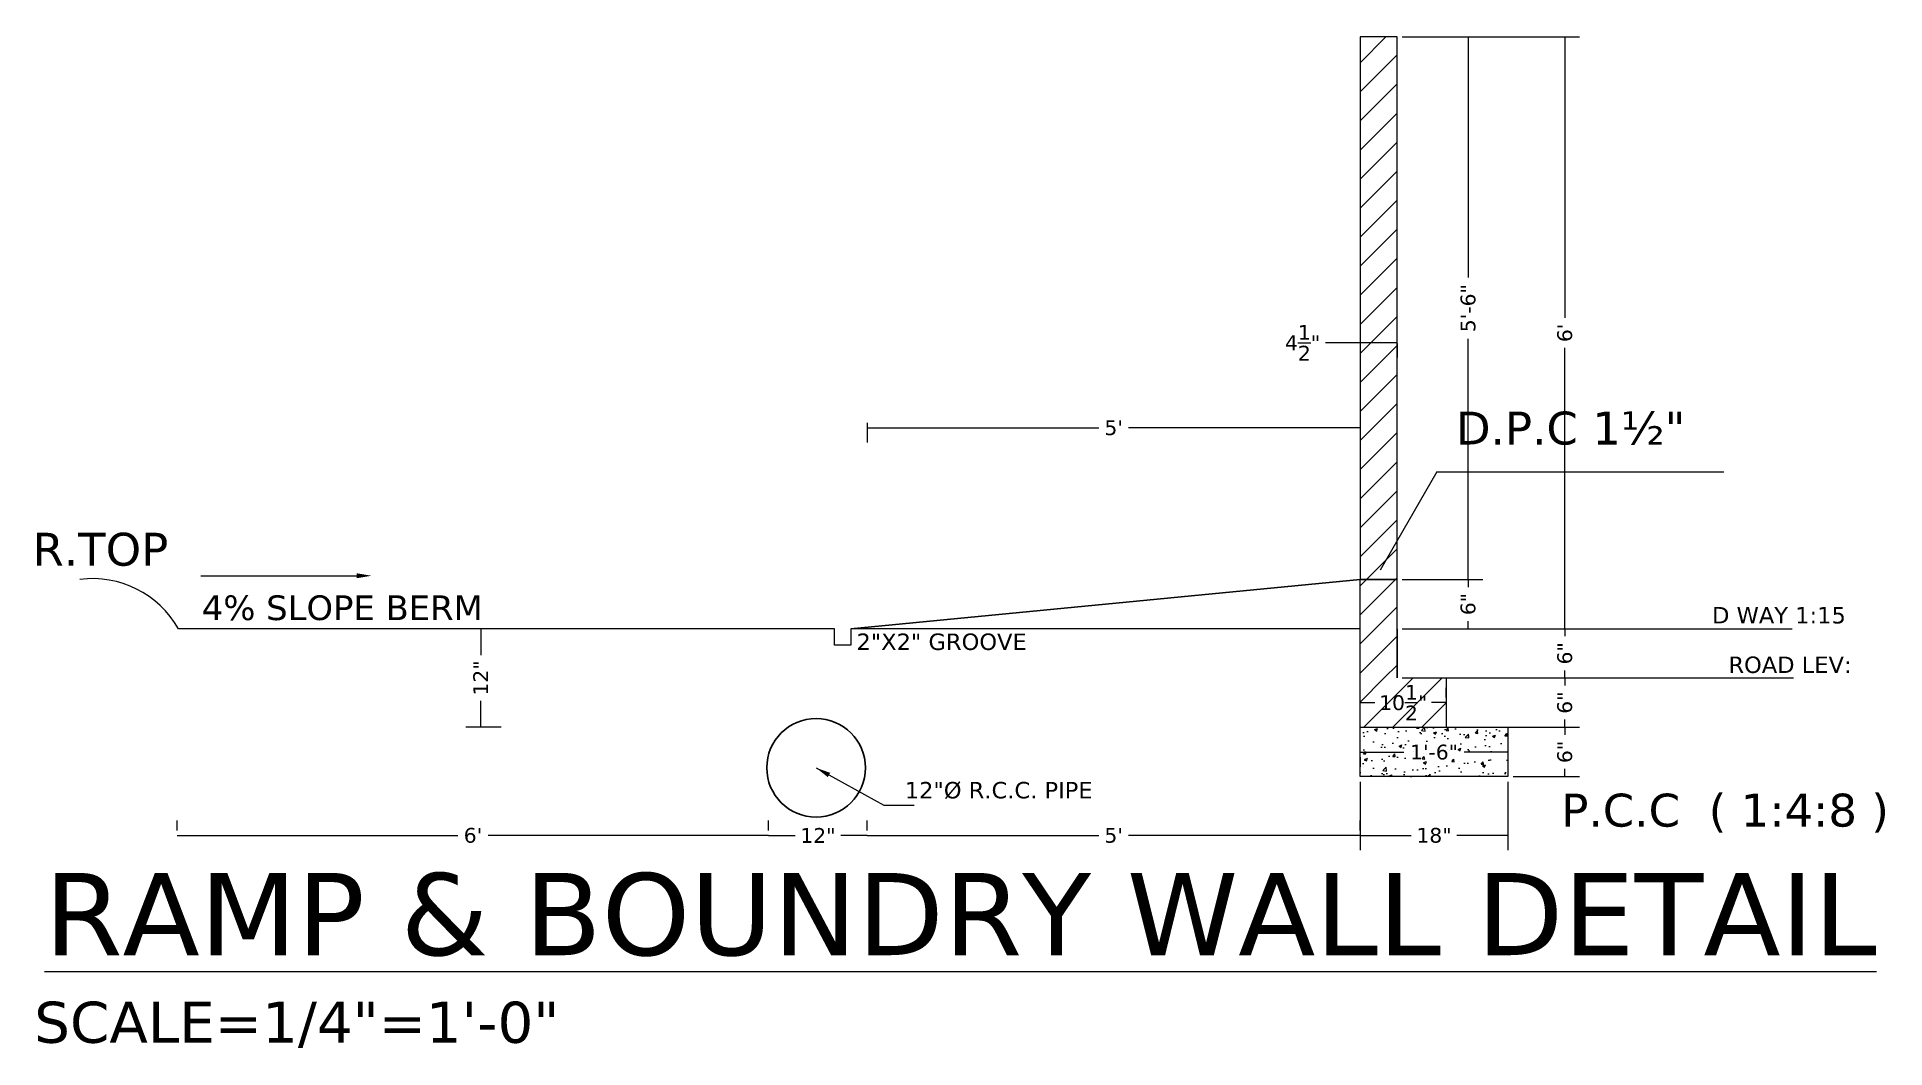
# Model space of a CAD drawing. Header units: inches. Extents: x -149 to 76, y -30 to 93.
import ezdxf

# ---------------------------------------------------------------- set-up
doc = ezdxf.new("R2010")
doc.units = ezdxf.units.IN
doc.header["$MEASUREMENT"] = 0
doc.styles.get("Standard").update_dxf_attribs({"font": 'verdana.ttf'})
doc.dimstyles.get("Standard").update_dxf_attribs({"dimscale": 10, "dimtxt": 0.18, "dimasz": 0.18, "dimexe": 0.18, "dimexo": 0.0625, "dimgap": 0.09, "dimtad": 0, "dimdec": 1, "dimzin": 0, "dimdsep": 46, "dimlunit": 4, "dimtxsty": 'Standard', "dimblk": 'NONE', "dimcen": 0.09, "dimadec": 0, "dimazin": 0, "dimtfac": 1, "dimtdec": 1, "dimtofl": 0, "dimtmove": 0, "dimatfit": 3, "dimfxl": 1, "dimtolj": 1, "dimtzin": 0, "dimarcsym": 0})

# ---------------------------------------------------------------- blocks, each defined once
blk = doc.blocks.new('*D1')
at = {"color": 0, "lineweight": -2, "transparency": 16777216}
for p, q in [((12.56, 6.46), (17.89, 6.46)), ((12.56, 5.87), (12.56, 4.66)), ((30.56, 6.46), (25.23, 6.46)), ((30.56, 5.87), (30.56, 4.66))]:
    blk.add_line(p, q, dxfattribs=at)
at = {"layer": 'Defpoints', "color": 0, "transparency": 16777216}
for p in [(12.56, 6.49), (30.56, 6.49), (30.56, 6.46)]:
    blk.add_point(p, dxfattribs=at)
at = {"color": 0, "transparency": 16777216, "insert": (21.56, 6.46), "char_height": 1.8, "attachment_point": 5}
blk.add_mtext('\\A1;1\'-6"', dxfattribs=at)
blk = doc.blocks.new('_None')
blk = doc.blocks.new('*D2')
at = {"color": 0, "lineweight": -2, "transparency": 16777216}
for p, q in [((12.56, 13.12), (12.56, 14.29)), ((23.06, 13.12), (23.06, 14.29)), ((12.56, 12.49), (14.35, 12.49)), ((23.06, 12.49), (21.27, 12.49))]:
    blk.add_line(p, q, dxfattribs=at)
at = {"layer": 'Defpoints', "color": 0, "transparency": 16777216}
for p in [(12.56, 12.49), (23.06, 12.49), (23.06, 12.49)]:
    blk.add_point(p, dxfattribs=at)
at = {"color": 0, "transparency": 16777216, "insert": (17.81, 12.49), "char_height": 1.8, "attachment_point": 5}
blk.add_mtext('\\A1;10{\\H1x;\\S1/2;}"', dxfattribs=at)
blk = doc.blocks.new('*D3')
at = {"color": 0, "lineweight": -2, "transparency": 16777216}
for p, q in [((31.18, 9.49), (39.28, 9.49)), ((37.48, 9.49), (37.48, 8.56)), ((31.18, 3.49), (39.28, 3.49)), ((37.48, 3.49), (37.48, 4.42))]:
    blk.add_line(p, q, dxfattribs=at)
at = {"layer": 'Defpoints', "color": 0, "transparency": 16777216}
for p in [(30.56, 9.49), (37.48, 9.49), (30.56, 3.49)]:
    blk.add_point(p, dxfattribs=at)
at = {"color": 0, "transparency": 16777216, "insert": (37.48, 6.49), "char_height": 1.8, "attachment_point": 5, "rotation": 90}
blk.add_mtext('\\A1;6"', dxfattribs=at)
blk = doc.blocks.new('*D4')
at = {"color": 0, "lineweight": -2, "transparency": 16777216}
for p, q in [((23.68, 15.49), (39.28, 15.49)), ((37.48, 15.49), (37.48, 14.56)), ((23.68, 9.49), (39.28, 9.49)), ((37.48, 9.49), (37.48, 10.42))]:
    blk.add_line(p, q, dxfattribs=at)
at = {"layer": 'Defpoints', "color": 0, "transparency": 16777216}
for p in [(23.06, 15.49), (37.48, 15.49), (23.06, 9.49)]:
    blk.add_point(p, dxfattribs=at)
at = {"color": 0, "transparency": 16777216, "insert": (37.48, 12.49), "char_height": 1.8, "attachment_point": 5, "rotation": 90}
blk.add_mtext('\\A1;6"', dxfattribs=at)
blk = doc.blocks.new('*D6')
at = {"color": 0, "lineweight": -2, "transparency": 16777216}
for p, q in [((17.68, 21.49), (39.28, 21.49)), ((37.48, 21.49), (37.48, 20.56)), ((37.48, 15.49), (37.48, 16.42)), ((17.68, 15.49), (39.28, 15.49))]:
    blk.add_line(p, q, dxfattribs=at)
at = {"layer": 'Defpoints', "color": 0, "transparency": 16777216}
for p in [(17.06, 21.49), (17.06, 15.49), (37.48, 15.49)]:
    blk.add_point(p, dxfattribs=at)
at = {"color": 0, "transparency": 16777216, "insert": (37.48, 18.49), "char_height": 1.8, "attachment_point": 5, "rotation": 90}
blk.add_mtext('\\A1;6"', dxfattribs=at)
blk = doc.blocks.new('*D7')
at = {"color": 0, "lineweight": -2, "transparency": 16777216}
for p, q in [((17.68, 27.49), (27.51, 27.49)), ((25.71, 27.49), (25.71, 26.56)), ((17.68, 21.49), (27.51, 21.49)), ((25.71, 21.49), (25.71, 22.42))]:
    blk.add_line(p, q, dxfattribs=at)
at = {"layer": 'Defpoints', "color": 0, "transparency": 16777216}
for p in [(17.06, 27.49), (17.06, 21.49), (25.71, 21.49)]:
    blk.add_point(p, dxfattribs=at)
at = {"color": 0, "transparency": 16777216, "insert": (25.71, 24.49), "char_height": 1.8, "attachment_point": 5, "rotation": 90}
blk.add_mtext('\\A1;6"', dxfattribs=at)
blk = doc.blocks.new('*D8')
at = {"color": 0, "lineweight": -2, "transparency": 16777216}
for p, q in [((17.68, 93.49), (27.51, 93.49)), ((25.71, 93.49), (25.71, 64.21)), ((25.71, 27.49), (25.71, 56.77)), ((17.68, 27.49), (27.51, 27.49))]:
    blk.add_line(p, q, dxfattribs=at)
at = {"layer": 'Defpoints', "color": 0, "transparency": 16777216}
for p in [(17.06, 93.49), (17.06, 27.49), (25.71, 27.49)]:
    blk.add_point(p, dxfattribs=at)
at = {"color": 0, "transparency": 16777216, "insert": (25.71, 60.49), "char_height": 1.8, "attachment_point": 5, "rotation": 90}
blk.add_mtext('\\A1;5\'-6"', dxfattribs=at)
blk = doc.blocks.new('*D9')
at = {"color": 0, "lineweight": -2, "transparency": 16777216}
for p, q in [((17.68, 93.49), (39.28, 93.49)), ((37.48, 93.49), (37.48, 59.33)), ((37.48, 21.49), (37.48, 55.65)), ((17.68, 21.49), (39.28, 21.49))]:
    blk.add_line(p, q, dxfattribs=at)
at = {"layer": 'Defpoints', "color": 0, "transparency": 16777216}
for p in [(17.06, 93.49), (17.06, 21.49), (37.48, 21.49)]:
    blk.add_point(p, dxfattribs=at)
at = {"color": 0, "transparency": 16777216, "insert": (37.48, 57.49), "char_height": 1.8, "attachment_point": 5, "rotation": 90}
blk.add_mtext("\\A1;6'", dxfattribs=at)
blk = doc.blocks.new('*D10')
at = {"color": 0, "lineweight": -2, "transparency": 16777216}
for p, q in [((12.56, 2.87), (12.56, -5.47)), ((30.56, 2.87), (30.56, -5.47)), ((12.56, -3.67), (18.79, -3.67)), ((30.56, -3.67), (24.33, -3.67))]:
    blk.add_line(p, q, dxfattribs=at)
at = {"layer": 'Defpoints', "color": 0, "transparency": 16777216}
for p in [(12.56, 3.49), (30.56, 3.49), (30.56, -3.67)]:
    blk.add_point(p, dxfattribs=at)
at = {"color": 0, "transparency": 16777216, "insert": (21.56, -3.67), "char_height": 1.8, "attachment_point": 5}
blk.add_mtext('\\A1;18"', dxfattribs=at)
blk = doc.blocks.new('*D11')
at = {"color": 0, "lineweight": -2, "transparency": 16777216}
for p, q in [((-47.44, -3.05), (-47.44, -1.87)), ((12.56, -3.05), (12.56, -1.87)), ((-47.44, -3.67), (-19.25, -3.67)), ((12.56, -3.67), (-15.63, -3.67))]:
    blk.add_line(p, q, dxfattribs=at)
at = {"layer": 'Defpoints', "color": 0, "transparency": 16777216}
for p in [(-47.44, -3.67), (-47.44, -3.67), (12.56, -3.67)]:
    blk.add_point(p, dxfattribs=at)
at = {"color": 0, "transparency": 16777216, "insert": (-17.44, -3.67), "char_height": 1.8, "attachment_point": 5}
blk.add_mtext("\\A1;5'", dxfattribs=at)
blk = doc.blocks.new('*D12')
at = {"color": 0, "lineweight": -2, "transparency": 16777216}
for p, q in [((-59.44, -3.05), (-59.44, -1.87)), ((-47.44, -3.05), (-47.44, -1.87)), ((-59.44, -3.67), (-56.21, -3.67)), ((-47.44, -3.67), (-50.67, -3.67))]:
    blk.add_line(p, q, dxfattribs=at)
at = {"layer": 'Defpoints', "color": 0, "transparency": 16777216}
for p in [(-59.44, -3.67), (-59.44, -3.67), (-47.44, -3.67)]:
    blk.add_point(p, dxfattribs=at)
at = {"color": 0, "transparency": 16777216, "insert": (-53.44, -3.67), "char_height": 1.8, "width": 5.5342, "attachment_point": 5}
blk.add_mtext('\\A1;12"', dxfattribs=at)
blk = doc.blocks.new('*D13')
at = {"color": 0, "lineweight": -2, "transparency": 16777216}
for p, q in [((-131.44, -3.05), (-131.44, -1.87)), ((-59.44, -3.05), (-59.44, -1.87)), ((-131.44, -3.67), (-97.28, -3.67)), ((-59.44, -3.67), (-93.6, -3.67))]:
    blk.add_line(p, q, dxfattribs=at)
at = {"layer": 'Defpoints', "color": 0, "transparency": 16777216}
for p in [(-131.44, -3.67), (-131.44, -3.67), (-59.44, -3.67)]:
    blk.add_point(p, dxfattribs=at)
at = {"color": 0, "transparency": 16777216, "insert": (-95.44, -3.67), "char_height": 1.8, "attachment_point": 5}
blk.add_mtext("\\A1;6'", dxfattribs=at)
blk = doc.blocks.new('*D14')
at = {"color": 0, "lineweight": -2, "transparency": 16777216}
for p, q in [((-91.99, 21.49), (-96.3, 21.49)), ((-94.5, 21.49), (-94.5, 18.26)), ((-94.5, 9.49), (-94.5, 12.72)), ((-91.99, 9.49), (-96.3, 9.49))]:
    blk.add_line(p, q, dxfattribs=at)
at = {"layer": 'Defpoints', "color": 0, "transparency": 16777216}
for p in [(-91.36, 21.49), (-94.5, 9.49), (-91.36, 9.49)]:
    blk.add_point(p, dxfattribs=at)
at = {"color": 0, "transparency": 16777216, "insert": (-94.5, 15.49), "char_height": 1.8, "width": 5.5342, "attachment_point": 5, "rotation": 90}
blk.add_mtext('\\A1;12"', dxfattribs=at)
blk = doc.blocks.new('*D17')
at = {"color": 0, "lineweight": -2, "transparency": 16777216}
for p, q in [((12.56, 56.28), (8.36, 56.28)), ((17.06, 56.28), (12.56, 56.28)), ((12.56, 56.2), (12.56, 54.48)), ((17.06, 56.2), (17.06, 54.48))]:
    blk.add_line(p, q, dxfattribs=at)
at = {"layer": 'Defpoints', "color": 0, "transparency": 16777216}
for p in [(12.56, 56.82), (17.06, 56.82), (17.06, 56.28)]:
    blk.add_point(p, dxfattribs=at)
at = {"color": 0, "transparency": 16777216, "insert": (5.56, 56.28), "char_height": 1.8, "attachment_point": 5}
blk.add_mtext('\\A1;4{\\H1x;\\S1/2;}"', dxfattribs=at)
blk = doc.blocks.new('*D18')
at = {"color": 0, "lineweight": -2, "transparency": 16777216}
for p, q in [((-47.44, 46.52), (-47.44, 44.13)), ((-47.44, 45.93), (-19.25, 45.93)), ((12.56, 45.93), (-15.63, 45.93)), ((12.56, 46.52), (12.56, 44.13))]:
    blk.add_line(p, q, dxfattribs=at)
at = {"layer": 'Defpoints', "color": 0, "transparency": 16777216}
for p in [(-47.44, 47.15), (-47.44, 45.93), (12.56, 47.15)]:
    blk.add_point(p, dxfattribs=at)
at = {"color": 0, "transparency": 16777216, "insert": (-17.44, 45.93), "char_height": 1.8, "attachment_point": 5}
blk.add_mtext("\\A1;5'", dxfattribs=at)

msp = doc.modelspace()

# ---------------------------------------------------------------- hatches: boundary and pattern name
h = msp.add_hatch()
h.set_pattern_fill('ANSI31', color=256, scale=20)
h.paths.add_polyline_path([(17.06, 93.49), (12.56, 93.49), (12.56, 27.49), (17.06, 27.49)])
h.paths.add_polyline_path([(17.06, 21.49), (17.06, 27.49), (12.56, 27.49), (12.56, 15.49), (17.06, 15.49)])
h = msp.add_hatch()
h.set_pattern_fill('ANSI31', color=256, scale=20)
h.paths.add_polyline_path([(23.06, 15.49), (12.56, 15.49), (12.56, 9.49), (23.06, 9.49)])
h = msp.add_hatch()
h.set_pattern_fill('AR-CONC', color=256, scale=0.5)
h.paths.add_polyline_path([(30.56, 3.49), (30.56, 9.49), (12.56, 9.49), (12.56, 3.49)])
h.paths.add_polyline_path([(18.01, 4.6), (24.98, 4.6), (24.98, 8.51), (18.01, 8.51)], flags=24)

# ---------------------------------------------------------------- linework, layer by layer
for p, q in [((17.06, 93.49), (12.56, 93.49)), ((12.56, 93.49), (12.56, 27.49)), ((17.06, 27.49), (17.06, 93.49)), ((21.91, 40.58), (14.99, 28.63)), ((21.91, 40.58), (56.85, 40.58)), ((-128.56, 27.94), (-109.52, 27.94)), ((12.56, 15.49), (12.56, 27.49)), ((17.06, 15.49), (17.06, 27.49)), ((-51.44, 21.49), (-131.29, 21.49)), ((-51.44, 19.49), (-51.44, 21.49)), ((-47.44, 21.49), (-49.44, 21.49)), ((-49.44, 21.49), (-49.44, 19.49)), ((12.56, 21.49), (-47.44, 21.49)), ((17.06, 21.49), (17.06, 15.49)), ((17.06, 15.49), (17.06, 21.49)), ((17.06, 21.49), (17.06, 15.49)), ((39.28, 21.49), (65.15, 21.49)), ((-49.44, 19.49), (-51.44, 19.49)), ((12.56, 9.49), (12.56, 15.49)), ((23.06, 15.49), (23.06, 9.49)), ((39.28, 15.49), (65.32, 15.49)), ((12.56, 3.49), (12.56, 9.49)), ((12.56, 9.49), (30.56, 9.49)), ((30.56, 9.49), (30.56, 3.49)), ((-53.67, 4.56), (-45.42, 0.03)), ((30.56, 3.49), (12.56, 3.49)), ((-45.42, 0.03), (-41.73, 0.03))]:
    msp.add_line(p, q)
at = {"lineweight": 30}
for p, q in [((12.56, 27.49), (-49.44, 21.49)), ((17.06, 27.49), (12.56, 27.49))]:
    msp.add_line(p, q, dxfattribs=at)
msp.add_circle((-53.67, 4.56), 6, dxfattribs=at)
msp.add_arc((-141.79, 15.49), 12.09, 29.7449, 97.125)
for points in [[(-109.6, 28.23), (-109.6, 27.63), (-107.8, 27.93)], [(-52.24, 3.43), (-51.95, 3.95), (-53.67, 4.56)]]:
    msp.add_solid(points)

# ---------------------------------------------------------------- texts
at = {"attachment_point": 1}
for s, width, insert, char_height in [('\\pxqc;D.P.C 1½"', 32.565, (21.91, 47.9), 4), ('R.TOP', 14.8002, (-149.06, 33.16), 4), ('4% SLOPE BERM', 60.3979, (-128.45, 25.54), 3), ('D WAY 1:15', 19.8123, (55.41, 24.13), 2), ('2"X2" GROOVE', 20.763, (-48.75, 20.9), 2), ('ROAD LEV:', 24.0366, (57.4, 18.1), 2), ('12"%%C R.C.C. PIPE', 23.9905, (-42.87, 2.84), 2), ('\\pxqc;{\\H2x;P.C.C  ( 1:4:8 )}', 45.5972, (34.2, 1.41), 2), ('{\\LRAMP & BOUNDRY WALL DETAIL}', 454.8872, (-147.62, -8.24), 10), ('\\A1;SCALE=1/4"=1\'-0"', 128.3637, (-148.85, -23.9), 5)]:
    msp.add_mtext_dynamic_manual_height_columns(s, width=width, gutter_width=1, heights=[0], dxfattribs=dict(at, insert=insert, char_height=char_height))

# ---------------------------------------------------------------- dimensions: what is measured, and where the dimension line sits
for base, p1, p2, picture, middle in [((25.71, 27.49), (17.06, 93.49), (17.06, 27.49), '*D8', (25.71, 60.49)), ((37.48, 21.49), (17.06, 93.49), (17.06, 21.49), '*D9', (37.48, 57.49)), ((25.71, 21.49), (17.06, 27.49), (17.06, 21.49), '*D7', (25.71, 24.49)), ((37.48, 15.49), (17.06, 21.49), (17.06, 15.49), '*D6', (37.48, 18.49)), ((37.48, 15.49), (23.06, 9.49), (23.06, 15.49), '*D4', (37.48, 12.49))]:
    dim = msp.add_linear_dim(base=base, p1=p1, p2=p2, angle=90, dimstyle='Standard')
    dim.commit()
    dim.dimension.update_dxf_attribs({"geometry": picture, "text_midpoint": middle})
dim = msp.add_linear_dim(base=(17.06, 56.28), p1=(12.56, 56.82), p2=(17.06, 56.82), dimstyle='Standard')
dim.commit()
dim.dimension.update_dxf_attribs({"geometry": '*D17', "text_midpoint": (5.56, 56.28), "dimtype": 160})
for base, p1, p2, picture, middle in [((-47.44, 45.93), (12.56, 47.15), (-47.44, 47.15), '*D18', (-17.44, 45.93)), ((23.06, 12.49), (12.56, 12.49), (23.06, 12.49), '*D2', (17.81, 12.49)), ((30.56, 6.46), (12.56, 6.49), (30.56, 6.49), '*D1', (21.56, 6.46)), ((-131.44, -3.67), (-59.44, -3.67), (-131.44, -3.67), '*D13', (-95.44, -3.67)), ((-47.44, -3.67), (12.56, -3.67), (-47.44, -3.67), '*D11', (-17.44, -3.67))]:
    dim = msp.add_linear_dim(base=base, p1=p1, p2=p2, dimstyle='Standard')
    dim.commit()
    dim.dimension.update_dxf_attribs({"geometry": picture, "text_midpoint": middle})
dim = msp.add_linear_dim(base=(-94.5, 9.49), p1=(-91.36, 21.49), p2=(-91.36, 9.49), angle=90, text='12"', dimstyle='Standard')
dim.commit()
dim.dimension.update_dxf_attribs({"geometry": '*D14', "text_midpoint": (-94.5, 15.49)})
dim = msp.add_linear_dim(base=(37.48, 9.49), p1=(30.56, 3.49), p2=(30.56, 9.49), angle=90, dimstyle='Standard', override={"dimtmove": 2})
dim.commit()
dim.dimension.update_dxf_attribs({"geometry": '*D3', "text_midpoint": (37.48, 6.49), "dimtype": 160})
for base, p1, p2, text, picture, middle in [((30.56, -3.67), (12.56, 3.49), (30.56, 3.49), '18"', '*D10', (21.56, -3.67)), ((-59.44, -3.67), (-47.44, -3.67), (-59.44, -3.67), '12"', '*D12', (-53.44, -3.67))]:
    dim = msp.add_linear_dim(base=base, p1=p1, p2=p2, text=text, dimstyle='Standard')
    dim.commit()
    dim.dimension.update_dxf_attribs({"geometry": picture, "text_midpoint": middle})

doc.saveas('drawing.dxf')
